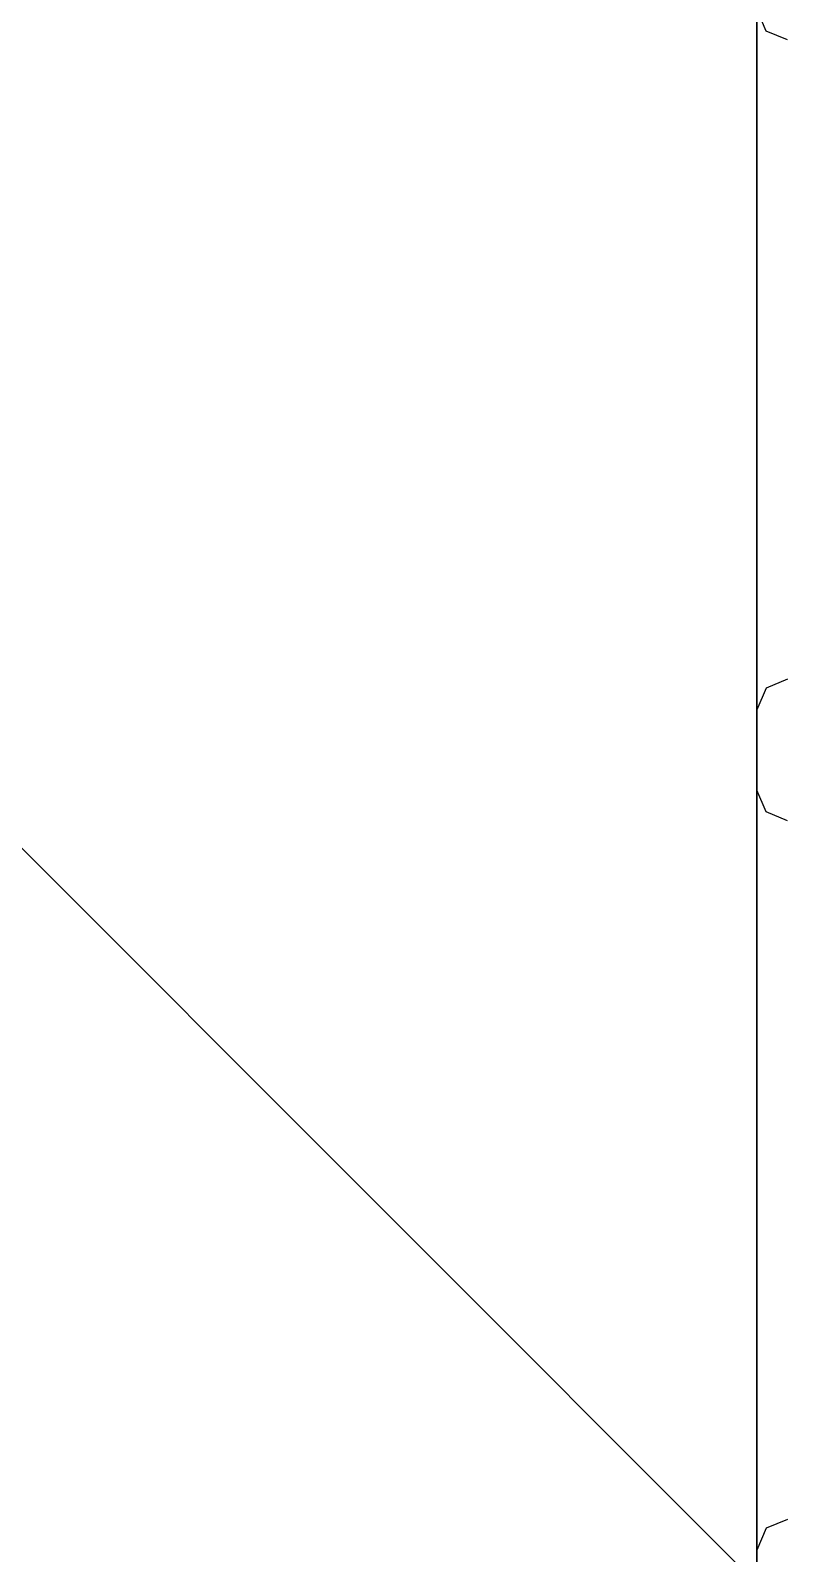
# Model space of a CAD drawing. Header units: metres. Extents: x -6 to 410, y 10 to 287.
# Drawn here: x 24.86 to 30.22, y 214.08 to 224.87 of the extents above; entities that cross this region are included whole.
import ezdxf

# ---------------------------------------------------------------- set-up
doc = ezdxf.new("R2010")
doc.units = ezdxf.units.M
doc.linetypes.add('DASHED', pattern=[4.5, 3, -1.5])
for name, color, linetype in [('DIM', 2, 'Continuous'), ('HIDDEN', 9, 'DASHED'), ('VISIBLE', 3, 'Continuous')]:
    doc.layers.add(name, color=color, linetype=linetype)

msp = doc.modelspace()

# ---------------------------------------------------------------- linework, layer by layer
at = {"layer": 'DIM', "color": 2}
msp.add_line((37.385, 206.485), (13.58, 230.29), dxfattribs=at)
at = {"layer": 'HIDDEN'}
for p, q in [((30, 224.844), (30, 226.887)), ((30, 225.192), (30, 223.492)), ((30, 223.492), (30, 225.192)), ((30.065, 224.86), (30, 225.015)), ((30.065, 224.86), (30, 225.015)), ((30, 224.504), (30, 224.903)), ((30, 224.903), (30, 224.504)), ((30, 224.865), (30, 224.609)), ((30, 224.609), (30, 224.865)), ((30, 222.397), (30, 224.844)), ((30.217, 224.798), (30.065, 224.86)), ((30.217, 224.798), (30.065, 224.86)), ((30, 224.609), (30, 224.346)), ((30, 224.346), (30, 224.609)), ((30, 224.47), (30, 224.504)), ((30, 224.504), (30, 224.47)), ((30, 224.433), (30, 224.47)), ((30, 224.47), (30, 224.433)), ((30, 224.392), (30, 224.433)), ((30, 224.433), (30, 224.392)), ((30, 224.349), (30, 224.392)), ((30, 224.392), (30, 224.349)), ((30, 224.303), (30, 224.349)), ((30, 224.349), (30, 224.303)), ((30, 224.346), (30, 224.078)), ((30, 224.078), (30, 224.346)), ((30, 224.256), (30, 224.303)), ((30, 224.303), (30, 224.256)), ((30, 224.209), (30, 224.256)), ((30, 224.256), (30, 224.209)), ((30, 224.161), (30, 224.209)), ((30, 224.209), (30, 224.161)), ((30, 224.113), (30, 224.161)), ((30, 224.161), (30, 224.113)), ((30, 224.066), (30, 224.113)), ((30, 224.113), (30, 224.066)), ((30, 224.078), (30, 223.804)), ((30, 223.804), (30, 224.078)), ((30, 224.02), (30, 224.066)), ((30, 224.066), (30, 224.02)), ((30, 223.977), (30, 224.02)), ((30, 224.02), (30, 223.977)), ((30, 223.936), (30, 223.977)), ((30, 223.977), (30, 223.936)), ((30, 223.898), (30, 223.936)), ((30, 223.936), (30, 223.898)), ((30, 223.673), (30, 223.898)), ((30, 223.898), (30, 223.673)), ((30, 223.804), (30, 223.525)), ((30, 223.525), (30, 223.804)), ((30, 223.442), (30, 223.673)), ((30, 223.673), (30, 223.442)), ((30, 223.525), (30, 223.241)), ((30, 223.241), (30, 223.525)), ((30, 223.492), (30, 221.456)), ((30, 221.456), (30, 223.492)), ((30, 223.207), (30, 223.442)), ((30, 223.442), (30, 223.207)), ((30, 223.241), (30, 222.952)), ((30, 222.952), (30, 223.241)), ((30, 222.967), (30, 223.207)), ((30, 223.207), (30, 222.967)), ((30, 222.722), (30, 222.967)), ((30, 222.967), (30, 222.722)), ((30, 222.952), (30, 222.659)), ((30, 222.659), (30, 222.952)), ((30, 222.473), (30, 222.722)), ((30, 222.722), (30, 222.473)), ((30, 222.659), (30, 222.361)), ((30, 222.361), (30, 222.659)), ((30, 222.22), (30, 222.473)), ((30, 222.473), (30, 222.22)), ((30, 219.669), (30, 222.397)), ((30, 222.361), (30, 222.059)), ((30, 222.059), (30, 222.361)), ((30, 221.963), (30, 222.22)), ((30, 222.22), (30, 221.963)), ((30, 222.059), (30, 221.753)), ((30, 221.753), (30, 222.059)), ((30, 221.702), (30, 221.963)), ((30, 221.963), (30, 221.702)), ((30, 221.753), (30, 221.444)), ((30, 221.444), (30, 221.753)), ((30, 221.437), (30, 221.702)), ((30, 221.702), (30, 221.437)), ((30, 221.456), (30, 219.187)), ((30, 219.187), (30, 221.456)), ((30, 221.444), (30, 221.131)), ((30, 221.131), (30, 221.444)), ((30, 221.169), (30, 221.437)), ((30, 221.437), (30, 221.169)), ((30, 220.898), (30, 221.169)), ((30, 221.169), (30, 220.898)), ((30, 221.131), (30, 220.815)), ((30, 220.815), (30, 221.131)), ((30, 220.624), (30, 220.898)), ((30, 220.898), (30, 220.624)), ((30, 220.815), (30, 220.767)), ((30, 220.767), (30, 220.815)), ((30, 220.767), (30, 220.719)), ((30, 220.719), (30, 220.767)), ((30, 220.719), (30, 220.669)), ((30, 220.669), (30, 220.719)), ((30, 220.669), (30, 220.62)), ((30, 220.62), (30, 220.669)), ((30, 220.347), (30, 220.624)), ((30, 220.624), (30, 220.347)), ((30, 220.62), (30, 220.572)), ((30, 220.572), (30, 220.62)), ((30, 220.572), (30, 220.525)), ((30, 220.525), (30, 220.572)), ((30, 220.525), (30, 220.48)), ((30, 220.48), (30, 220.525)), ((30, 220.48), (30, 220.437)), ((30, 220.437), (30, 220.48)), ((30, 220.437), (30, 220.397)), ((30, 220.397), (30, 220.437)), ((30, 220.397), (30, 220.361)), ((30, 220.361), (30, 220.397)), ((30, 220.361), (30, 220.329)), ((30, 220.329), (30, 220.361)), ((30, 220.311), (30, 220.347)), ((30, 220.347), (30, 220.311)), ((30, 220.329), (30, 220.301)), ((30, 220.301), (30, 220.329)), ((30, 220.277), (30, 220.311)), ((30, 220.311), (30, 220.277)), ((30, 220.301), (30, 220.278)), ((30, 220.278), (30, 220.301)), ((30, 220.278), (30, 220.26)), ((30, 220.26), (30, 220.278)), ((30, 220.244), (30, 220.277)), ((30, 220.277), (30, 220.244)), ((30, 220.26), (30, 220.076)), ((30, 220.076), (30, 220.26)), ((30, 220.214), (30, 220.244)), ((30, 220.244), (30, 220.214)), ((30, 220.185), (30, 220.214)), ((30, 220.214), (30, 220.185)), ((30.065, 220.209), (30, 220.055)), ((30.065, 220.209), (30, 220.055)), ((30, 220.159), (30, 220.185)), ((30, 220.185), (30, 220.159)), ((30.217, 220.272), (30.065, 220.209)), ((30.217, 220.272), (30.065, 220.209)), ((30, 220.135), (30, 220.159)), ((30, 220.159), (30, 220.135)), ((30, 220.114), (30, 220.135)), ((30, 220.135), (30, 220.114)), ((30, 220.097), (30, 220.114)), ((30, 220.114), (30, 220.097)), ((30, 220.082), (30, 220.097)), ((30, 220.097), (30, 220.082)), ((30, 220.07), (30, 220.082)), ((30, 220.082), (30, 220.07)), ((30, 220.076), (30, 220.073)), ((30, 220.073), (30, 220.076)), ((30, 220.073), (30, 220.071)), ((30, 220.071), (30, 220.073)), ((30, 220.071), (30, 220.068)), ((30, 220.068), (30, 220.071)), ((30, 220.062), (30, 220.07)), ((30, 220.07), (30, 220.062)), ((30, 220.068), (30, 220.066)), ((30, 220.066), (30, 220.068)), ((30, 220.066), (30, 220.064)), ((30, 220.064), (30, 220.066)), ((30, 220.064), (30, 220.062)), ((30, 220.062), (30, 220.064)), ((30, 220.062), (30, 220.06)), ((30, 220.057), (30, 220.062)), ((30, 220.062), (30, 220.057)), ((30, 220.06), (30, 220.062)), ((30, 220.06), (30, 220.059)), ((30, 220.059), (30, 220.06)), ((30, 220.059), (30, 220.058)), ((30, 220.058), (30, 220.059)), ((30, 220.058), (30, 220.057)), ((30, 220.057), (30, 220.058)), ((30, 220.057), (30, 220.056)), ((30, 220.055), (30, 220.057)), ((30, 220.057), (30, 220.055)), ((30, 220.056), (30, 220.057)), ((30, 220.056), (30, 220.055)), ((30, 220.055), (30, 220.056)), ((30, 220.055), (30, 220.055)), ((30, 220.055), (30, 220.055)), ((30, 220.055), (30, 220.055)), ((30, 220.055), (30, 220.055)), ((30, 216.798), (30, 219.669)), ((30, 219.487), (30, 219.488)), ((30, 219.488), (30, 219.488)), ((30, 219.488), (30, 219.488)), ((30, 219.488), (30, 219.486)), ((30, 219.486), (30, 219.488)), ((30, 219.488), (30, 219.488)), ((30, 219.488), (30, 219.488)), ((30, 219.488), (30, 219.487)), ((30.065, 219.333), (30, 219.488)), ((30.065, 219.333), (30, 219.488)), ((30, 219.486), (30, 219.487)), ((30, 219.487), (30, 219.487)), ((30, 219.487), (30, 219.487)), ((30, 219.487), (30, 219.486)), ((30, 219.485), (30, 219.486)), ((30, 219.486), (30, 219.486)), ((30, 219.486), (30, 219.48)), ((30, 219.48), (30, 219.486)), ((30, 219.486), (30, 219.486)), ((30, 219.486), (30, 219.485)), ((30, 219.484), (30, 219.485)), ((30, 219.485), (30, 219.484)), ((30, 219.483), (30, 219.484)), ((30, 219.484), (30, 219.483)), ((30, 219.482), (30, 219.483)), ((30, 219.483), (30, 219.482)), ((30, 219.481), (30, 219.482)), ((30, 219.482), (30, 219.481)), ((30, 219.48), (30, 219.481)), ((30, 219.481), (30, 219.48)), ((30, 219.478), (30, 219.48)), ((30, 219.48), (30, 219.469)), ((30, 219.469), (30, 219.48)), ((30, 219.48), (30, 219.478)), ((30, 219.354), (30, 219.478)), ((30, 219.478), (30, 219.354)), ((30, 219.469), (30, 219.455)), ((30, 219.455), (30, 219.469)), ((30, 219.455), (30, 219.436)), ((30, 219.436), (30, 219.455)), ((30, 219.436), (30, 219.414)), ((30, 219.414), (30, 219.436)), ((30, 219.414), (30, 219.389)), ((30, 219.389), (30, 219.414)), ((30, 219.389), (30, 219.36)), ((30, 219.36), (30, 219.389)), ((30, 219.36), (30, 219.328)), ((30, 219.328), (30, 219.36)), ((30, 219.342), (30, 219.354)), ((30, 219.354), (30, 219.342)), ((30, 219.324), (30, 219.342)), ((30, 219.342), (30, 219.324)), ((30, 219.328), (30, 219.294)), ((30, 219.294), (30, 219.328)), ((30, 219.302), (30, 219.324)), ((30, 219.324), (30, 219.302)), ((30.217, 219.271), (30.065, 219.333)), ((30.217, 219.271), (30.065, 219.333)), ((30, 219.275), (30, 219.302)), ((30, 219.302), (30, 219.275)), ((30, 219.294), (30, 219.257)), ((30, 219.257), (30, 219.294)), ((30, 219.244), (30, 219.275)), ((30, 219.275), (30, 219.244)), ((30, 219.257), (30, 219.218)), ((30, 219.218), (30, 219.257)), ((30, 219.208), (30, 219.244)), ((30, 219.244), (30, 219.208)), ((30, 219.218), (30, 219.178)), ((30, 219.178), (30, 219.218)), ((30, 219.17), (30, 219.208)), ((30, 219.208), (30, 219.17)), ((30, 219.187), (30, 216.798)), ((30, 216.798), (30, 219.187)), ((30, 219.178), (30, 219.137)), ((30, 219.137), (30, 219.178)), ((30, 219.128), (30, 219.17)), ((30, 219.17), (30, 219.128)), ((30, 219.137), (30, 218.806)), ((30, 218.806), (30, 219.137)), ((30, 219.085), (30, 219.128)), ((30, 219.128), (30, 219.085)), ((30, 219.039), (30, 219.085)), ((30, 219.085), (30, 219.039)), ((30, 218.992), (30, 219.039)), ((30, 219.039), (30, 218.992)), ((30, 218.944), (30, 218.992)), ((30, 218.992), (30, 218.944)), ((30, 218.896), (30, 218.944)), ((30, 218.944), (30, 218.896)), ((30, 218.848), (30, 218.896)), ((30, 218.896), (30, 218.848)), ((30, 218.558), (30, 218.848)), ((30, 218.848), (30, 218.558)), ((30, 218.806), (30, 218.473)), ((30, 218.473), (30, 218.806)), ((30, 218.267), (30, 218.558)), ((30, 218.558), (30, 218.267)), ((30, 218.473), (30, 218.14)), ((30, 218.14), (30, 218.473)), ((30, 217.974), (30, 218.267)), ((30, 218.267), (30, 217.974)), ((30, 218.14), (30, 217.805)), ((30, 217.805), (30, 218.14)), ((30, 217.681), (30, 217.974)), ((30, 217.974), (30, 217.681)), ((30, 217.805), (30, 217.47)), ((30, 217.47), (30, 217.805)), ((30, 217.387), (30, 217.681)), ((30, 217.681), (30, 217.387)), ((30, 217.47), (30, 217.134)), ((30, 217.134), (30, 217.47)), ((30, 217.092), (30, 217.387)), ((30, 217.387), (30, 217.092)), ((30, 217.134), (30, 216.798)), ((30, 216.798), (30, 217.134)), ((30, 216.798), (30, 217.092)), ((30, 217.092), (30, 216.798)), ((30, 213.926), (30, 216.798)), ((30, 216.798), (30, 214.409)), ((30, 214.409), (30, 216.798)), ((30, 216.503), (30, 216.798)), ((30, 216.798), (30, 216.462)), ((30, 216.798), (30, 216.503)), ((30, 216.462), (30, 216.798)), ((30, 216.209), (30, 216.503)), ((30, 216.503), (30, 216.209)), ((30, 216.462), (30, 216.126)), ((30, 216.126), (30, 216.462)), ((30, 215.915), (30, 216.209)), ((30, 216.209), (30, 215.915)), ((30, 216.126), (30, 215.791)), ((30, 215.791), (30, 216.126)), ((30, 215.621), (30, 215.915)), ((30, 215.915), (30, 215.621)), ((30, 215.791), (30, 215.456)), ((30, 215.456), (30, 215.791)), ((30, 215.329), (30, 215.621)), ((30, 215.621), (30, 215.329)), ((30, 215.456), (30, 215.122)), ((30, 215.122), (30, 215.456)), ((30, 215.038), (30, 215.329)), ((30, 215.329), (30, 215.038)), ((30, 215.122), (30, 214.79)), ((30, 214.79), (30, 215.122)), ((30, 214.748), (30, 215.038)), ((30, 215.038), (30, 214.748)), ((30, 214.79), (30, 214.459)), ((30, 214.459), (30, 214.79)), ((30, 214.7), (30, 214.748)), ((30, 214.748), (30, 214.7)), ((30, 214.652), (30, 214.7)), ((30, 214.7), (30, 214.652)), ((30, 214.604), (30, 214.652)), ((30, 214.652), (30, 214.604)), ((30, 214.557), (30, 214.604)), ((30, 214.604), (30, 214.557)), ((30, 214.511), (30, 214.557)), ((30, 214.557), (30, 214.511)), ((30, 214.467), (30, 214.511)), ((30, 214.511), (30, 214.467)), ((30, 214.426), (30, 214.467)), ((30, 214.467), (30, 214.426)), ((30, 214.459), (30, 214.418)), ((30, 214.418), (30, 214.459)), ((30, 214.387), (30, 214.426)), ((30, 214.426), (30, 214.387)), ((30, 214.418), (30, 214.377)), ((30, 214.377), (30, 214.418)), ((30, 214.409), (30, 212.14)), ((30, 212.14), (30, 214.409)), ((30, 214.352), (30, 214.387)), ((30, 214.387), (30, 214.352)), ((30, 214.377), (30, 214.339)), ((30, 214.339), (30, 214.377)), ((30, 214.321), (30, 214.352)), ((30, 214.352), (30, 214.321)), ((30, 214.339), (30, 214.302)), ((30, 214.302), (30, 214.339)), ((30, 214.294), (30, 214.321)), ((30, 214.321), (30, 214.294)), ((30, 214.302), (30, 214.267)), ((30, 214.267), (30, 214.302)), ((30, 214.271), (30, 214.294)), ((30, 214.294), (30, 214.271)), ((30, 214.254), (30, 214.271)), ((30, 214.271), (30, 214.254)), ((30, 214.267), (30, 214.236)), ((30, 214.236), (30, 214.267)), ((30.065, 214.262), (30, 214.108)), ((30.065, 214.262), (30, 214.108)), ((30, 214.241), (30, 214.254)), ((30, 214.254), (30, 214.241)), ((30, 214.117), (30, 214.241)), ((30, 214.241), (30, 214.117)), ((30.217, 214.325), (30.065, 214.262)), ((30.217, 214.325), (30.065, 214.262)), ((30, 214.236), (30, 214.207)), ((30, 214.207), (30, 214.236)), ((30, 214.207), (30, 214.181)), ((30, 214.181), (30, 214.207)), ((30, 214.181), (30, 214.159)), ((30, 214.159), (30, 214.181)), ((30, 214.159), (30, 214.141)), ((30, 214.141), (30, 214.159)), ((30, 214.141), (30, 214.127)), ((30, 214.127), (30, 214.141)), ((30, 214.127), (30, 214.116)), ((30, 214.116), (30, 214.127)), ((30, 214.116), (30, 214.117)), ((30, 214.117), (30, 214.116)), ((30, 214.116), (30, 214.11)), ((30, 214.115), (30, 214.116)), ((30, 214.116), (30, 214.115)), ((30, 214.11), (30, 214.116)), ((30, 214.114), (30, 214.115)), ((30, 214.115), (30, 214.114)), ((30, 214.113), (30, 214.114)), ((30, 214.114), (30, 214.113)), ((30, 214.112), (30, 214.113)), ((30, 214.113), (30, 214.112)), ((30, 214.111), (30, 214.112)), ((30, 214.112), (30, 214.111)), ((30, 214.11), (30, 214.111)), ((30, 214.111), (30, 214.11)), ((30, 214.11), (30, 214.108)), ((30, 214.109), (30, 214.11)), ((30, 214.11), (30, 214.109)), ((30, 214.108), (30, 214.11)), ((30, 214.108), (30, 214.109)), ((30, 214.109), (30, 214.109)), ((30, 214.109), (30, 214.109)), ((30, 214.109), (30, 214.109)), ((30, 214.109), (30, 214.109)), ((30, 214.109), (30, 214.108)), ((30, 214.108), (30, 214.108)), ((30, 214.108), (30, 214.108)), ((30, 214.108), (30, 214.108)), ((30, 214.108), (30, 214.108))]:
    msp.add_line(p, q, dxfattribs=at)
at = {"layer": 'VISIBLE'}
for p, q in [((30, 226.887), (30, 224.844)), ((30, 224.844), (30, 222.397)), ((30, 222.397), (30, 219.669)), ((30, 219.669), (30, 216.798)), ((30, 216.798), (30, 213.926))]:
    msp.add_line(p, q, dxfattribs=at)

doc.saveas('drawing.dxf')
